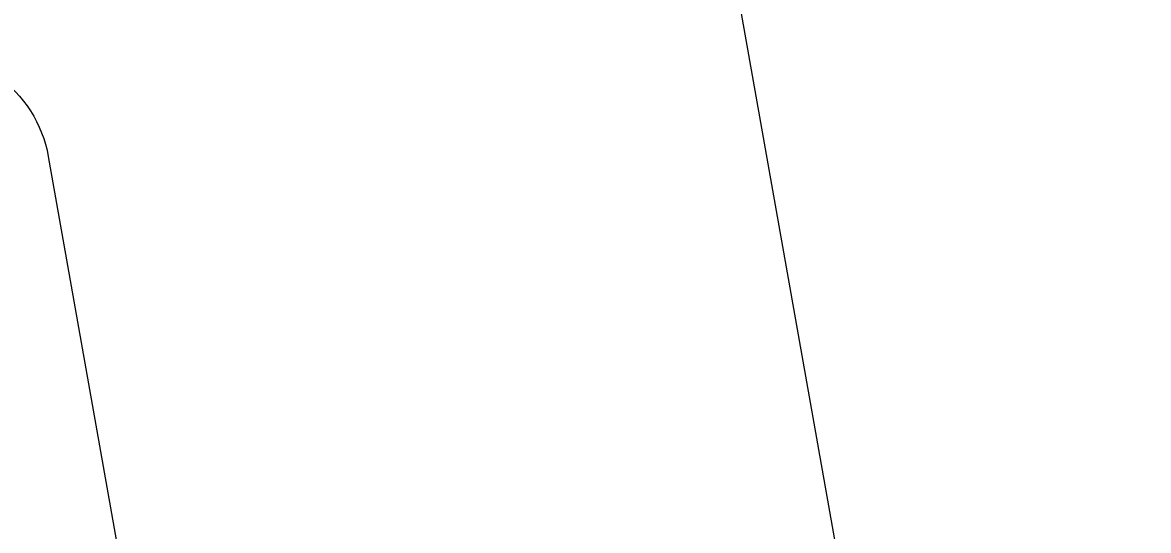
# Model space of a CAD drawing. Header units: millimetres. Extents: x -434100 to 9270898, y 0 to 249028.
# Drawn here: x 73287.346 to 73292.227, y 105962.15 to 105964.353 of the extents above; entities that cross this region are included whole.
import ezdxf
from ezdxf import colors
from ezdxf.entities.mleader import LeaderData, LeaderLine
from ezdxf.math import Vec2, Vec3

# ---------------------------------------------------------------- set-up
doc = ezdxf.new("R2010")
doc.units = ezdxf.units.MM
doc.header["$MEASUREMENT"] = 0
doc.layers.get('0').update_dxf_attribs({"color": 250, "lineweight": 9})
for name, color, linetype, lineweight in [('АР_Отметки', 250, 'Continuous', 15), ('АР_Размеры', 175, 'Continuous', 9), ('АР_Сущ Несущая стена', 216, 'Continuous', 30)]:
    doc.layers.add(name, color=color, linetype=linetype, lineweight=lineweight)
doc.styles.add('ISOCPEUR', font='isocpeur.TTF', dxfattribs={"width": 0.7})

# ---------------------------------------------------------------- blocks, each defined once
blk = doc.blocks.new('_DotSmall')
at = {"color": 0, "linetype": 'ByBlock', "const_width": 0.5}
blk.add_lwpolyline([(-0.0625, 0, 1), (0.0625, 0, 1)], format="xyb", close=True, dxfattribs=at)

msp = doc.modelspace()

# ---------------------------------------------------------------- linework, layer by layer
at = {"layer": 'АР_Размеры', "color": 5, "lineweight": 0, "ltscale": 100, "transparency": 33554687}
msp.add_lwpolyline([(73279.1785, 105964.411), (73280.4339, 105957.328, 0.430028), (73280.7903, 105957.0636), (73281.5105, 105957.1913, 0.109814), (73281.6324, 105957.2419), (73283.5243, 105958.444, -0.800036), (73283.9645, 105958.0441, -0.079083), (73281.9651, 105955.6375, 0.348803), (73281.7952, 105955.1694, 0.436125), (73282.6668, 105955.0283, 0.038423), (73283.8463, 105956.24, -0.086853), (73285.4561, 105957.5894, -0.346763), (73285.8303, 105957.541), (73286.4382, 105956.9058, 0.527877), (73286.9338, 105956.9936), (73287.2863, 105957.7991, -0.527877), (73287.7819, 105957.8869), (73288.3898, 105957.2517, 0.527877), (73288.8854, 105957.3395), (73289.2379, 105958.145, -0.469739), (73289.6903, 105958.2694), (73291.2112, 105957.1867, 0.667984), (73291.686, 105957.4896), (73290.1157, 105966.3494, 0.414214)], format="xyb", dxfattribs=at)
msp.add_lwpolyline([(73279.1785, 105964.411), (73280.4339, 105957.328, 0.430028), (73280.7903, 105957.0636), (73281.5105, 105957.1913, 0.109814), (73281.6324, 105957.2419), (73283.5243, 105958.444, -0.800036), (73283.9645, 105958.0441, -0.079083), (73281.9651, 105955.6375, 0.348803), (73281.7952, 105955.1694, 0.436125), (73282.6668, 105955.0283, 0.038423), (73283.8463, 105956.24, -0.086853), (73285.4561, 105957.5894, -0.346763), (73285.8303, 105957.541), (73286.4382, 105956.9058, 0.527877), (73286.9338, 105956.9936), (73287.2863, 105957.7991, -0.527877), (73287.7819, 105957.8869), (73288.3898, 105957.2517, 0.527877), (73288.8854, 105957.3395), (73289.2379, 105958.145, -0.469739), (73289.6903, 105958.2694), (73291.2112, 105957.1867, 0.667984), (73291.686, 105957.4896), (73290.1157, 105966.3494, 0.414214)], format="xyb", dxfattribs=at)
msp.add_lwpolyline([(73279.1785, 105964.411), (73280.4339, 105957.328, 0.430028), (73280.7903, 105957.0636), (73281.5105, 105957.1913, 0.109814), (73281.6324, 105957.2419), (73283.5243, 105958.444, -0.800036), (73283.9645, 105958.0441, -0.079083), (73281.9651, 105955.6375, 0.348803), (73281.7952, 105955.1694, 0.436125), (73282.6668, 105955.0283, 0.038423), (73283.8463, 105956.24, -0.086853), (73285.4561, 105957.5894, -0.346763), (73285.8303, 105957.541), (73286.4382, 105956.9058, 0.527877), (73286.9338, 105956.9936), (73287.2863, 105957.7991, -0.527877), (73287.7819, 105957.8869), (73288.3898, 105957.2517, 0.527877), (73288.8854, 105957.3395), (73289.2379, 105958.145, -0.469739), (73289.6903, 105958.2694), (73291.2112, 105957.1867, 0.667984), (73291.686, 105957.4896), (73290.1157, 105966.3494, 0.414214)], format="xyb", dxfattribs=at)
msp.add_lwpolyline([(73279.1785, 105964.411), (73280.4339, 105957.328, 0.430028), (73280.7903, 105957.0636), (73281.5105, 105957.1913, 0.109814), (73281.6324, 105957.2419), (73283.5243, 105958.444, -0.800036), (73283.9645, 105958.0441, -0.079083), (73281.9651, 105955.6375, 0.348803), (73281.7952, 105955.1694, 0.436125), (73282.6668, 105955.0283, 0.038423), (73283.8463, 105956.24, -0.086853), (73285.4561, 105957.5894, -0.346763), (73285.8303, 105957.541), (73286.4382, 105956.9058, 0.527877), (73286.9338, 105956.9936), (73287.2863, 105957.7991, -0.527877), (73287.7819, 105957.8869), (73288.3898, 105957.2517, 0.527877), (73288.8854, 105957.3395), (73289.2379, 105958.145, -0.469739), (73289.6903, 105958.2694), (73291.2112, 105957.1867, 0.667984), (73291.686, 105957.4896), (73290.1157, 105966.3494, 0.414214)], format="xyb", dxfattribs=at)
msp.add_lwpolyline([(73279.1785, 105964.411), (73280.4339, 105957.328, 0.430028), (73280.7903, 105957.0636), (73281.5105, 105957.1913, 0.109814), (73281.6324, 105957.2419), (73283.5243, 105958.444, -0.800036), (73283.9645, 105958.0441, -0.079083), (73281.9651, 105955.6375, 0.348803), (73281.7952, 105955.1694, 0.436125), (73282.6668, 105955.0283, 0.038423), (73283.8463, 105956.24, -0.086853), (73285.4561, 105957.5894, -0.346763), (73285.8303, 105957.541), (73286.4382, 105956.9058, 0.527877), (73286.9338, 105956.9936), (73287.2863, 105957.7991, -0.527877), (73287.7819, 105957.8869), (73288.3898, 105957.2517, 0.527877), (73288.8854, 105957.3395), (73289.2379, 105958.145, -0.469739), (73289.6903, 105958.2694), (73291.2112, 105957.1867, 0.667984), (73291.686, 105957.4896), (73290.1157, 105966.3494, 0.414214)], format="xyb", dxfattribs=at)
msp.add_lwpolyline([(73279.1785, 105964.411), (73280.4339, 105957.328, 0.430028), (73280.7903, 105957.0636), (73281.5105, 105957.1913, 0.109814), (73281.6324, 105957.2419), (73283.5243, 105958.444, -0.800036), (73283.9645, 105958.0441, -0.079083), (73281.9651, 105955.6375, 0.348803), (73281.7952, 105955.1694, 0.436125), (73282.6668, 105955.0283, 0.038423), (73283.8463, 105956.24, -0.086853), (73285.4561, 105957.5894, -0.346763), (73285.8303, 105957.541), (73286.4382, 105956.9058, 0.527877), (73286.9338, 105956.9936), (73287.2863, 105957.7991, -0.527877), (73287.7819, 105957.8869), (73288.3898, 105957.2517, 0.527877), (73288.8854, 105957.3395), (73289.2379, 105958.145, -0.469739), (73289.6903, 105958.2694), (73291.2112, 105957.1867, 0.667984), (73291.686, 105957.4896), (73290.1157, 105966.3494, 0.414214)], format="xyb", dxfattribs=at)
msp.add_lwpolyline([(73279.1785, 105964.411), (73280.4339, 105957.328, 0.430028), (73280.7903, 105957.0636), (73281.5105, 105957.1913, 0.109814), (73281.6324, 105957.2419), (73283.5243, 105958.444, -0.800036), (73283.9645, 105958.0441, -0.079083), (73281.9651, 105955.6375, 0.348803), (73281.7952, 105955.1694, 0.436125), (73282.6668, 105955.0283, 0.038423), (73283.8463, 105956.24, -0.086853), (73285.4561, 105957.5894, -0.346763), (73285.8303, 105957.541), (73286.4382, 105956.9058, 0.527877), (73286.9338, 105956.9936), (73287.2863, 105957.7991, -0.527877), (73287.7819, 105957.8869), (73288.3898, 105957.2517, 0.527877), (73288.8854, 105957.3395), (73289.2379, 105958.145, -0.469739), (73289.6903, 105958.2694), (73291.2112, 105957.1867, 0.667984), (73291.686, 105957.4896), (73290.1157, 105966.3494, 0.414214)], format="xyb", dxfattribs=at)
msp.add_lwpolyline([(73279.1785, 105964.411), (73280.4339, 105957.328, 0.430028), (73280.7903, 105957.0636), (73281.5105, 105957.1913, 0.109814), (73281.6324, 105957.2419), (73283.5243, 105958.444, -0.800036), (73283.9645, 105958.0441, -0.079083), (73281.9651, 105955.6375, 0.348803), (73281.7952, 105955.1694, 0.436125), (73282.6668, 105955.0283, 0.038423), (73283.8463, 105956.24, -0.086853), (73285.4561, 105957.5894, -0.346763), (73285.8303, 105957.541), (73286.4382, 105956.9058, 0.527877), (73286.9338, 105956.9936), (73287.2863, 105957.7991, -0.527877), (73287.7819, 105957.8869), (73288.3898, 105957.2517, 0.527877), (73288.8854, 105957.3395), (73289.2379, 105958.145, -0.469739), (73289.6903, 105958.2694), (73291.2112, 105957.1867, 0.667984), (73291.686, 105957.4896), (73290.1157, 105966.3494, 0.414214)], format="xyb", dxfattribs=at)
msp.add_lwpolyline([(73279.1785, 105964.411), (73280.4339, 105957.328, 0.430028), (73280.7903, 105957.0636), (73281.5105, 105957.1913, 0.109814), (73281.6324, 105957.2419), (73283.5243, 105958.444, -0.800036), (73283.9645, 105958.0441, -0.079083), (73281.9651, 105955.6375, 0.348803), (73281.7952, 105955.1694, 0.436125), (73282.6668, 105955.0283, 0.038423), (73283.8463, 105956.24, -0.086853), (73285.4561, 105957.5894, -0.346763), (73285.8303, 105957.541), (73286.4382, 105956.9058, 0.527877), (73286.9338, 105956.9936), (73287.2863, 105957.7991, -0.527877), (73287.7819, 105957.8869), (73288.3898, 105957.2517, 0.527877), (73288.8854, 105957.3395), (73289.2379, 105958.145, -0.469739), (73289.6903, 105958.2694), (73291.2112, 105957.1867, 0.667984), (73291.686, 105957.4896), (73290.1157, 105966.3494, 0.414214)], format="xyb", dxfattribs=at)
msp.add_lwpolyline([(73279.1785, 105964.411), (73280.4339, 105957.328, 0.430028), (73280.7903, 105957.0636), (73281.5105, 105957.1913, 0.109814), (73281.6324, 105957.2419), (73283.5243, 105958.444, -0.800036), (73283.9645, 105958.0441, -0.079083), (73281.9651, 105955.6375, 0.348803), (73281.7952, 105955.1694, 0.436125), (73282.6668, 105955.0283, 0.038423), (73283.8463, 105956.24, -0.086853), (73285.4561, 105957.5894, -0.346763), (73285.8303, 105957.541), (73286.4382, 105956.9058, 0.527877), (73286.9338, 105956.9936), (73287.2863, 105957.7991, -0.527877), (73287.7819, 105957.8869), (73288.3898, 105957.2517, 0.527877), (73288.8854, 105957.3395), (73289.2379, 105958.145, -0.469739), (73289.6903, 105958.2694), (73291.2112, 105957.1867, 0.667984), (73291.686, 105957.4896), (73290.1157, 105966.3494, 0.414214)], format="xyb", dxfattribs=at)
msp.add_lwpolyline([(73279.1785, 105964.411), (73280.4339, 105957.328, 0.430028), (73280.7903, 105957.0636), (73281.5105, 105957.1913, 0.109814), (73281.6324, 105957.2419), (73283.5243, 105958.444, -0.800036), (73283.9645, 105958.0441, -0.079083), (73281.9651, 105955.6375, 0.348803), (73281.7952, 105955.1694, 0.436125), (73282.6668, 105955.0283, 0.038423), (73283.8463, 105956.24, -0.086853), (73285.4561, 105957.5894, -0.346763), (73285.8303, 105957.541), (73286.4382, 105956.9058, 0.527877), (73286.9338, 105956.9936), (73287.2863, 105957.7991, -0.527877), (73287.7819, 105957.8869), (73288.3898, 105957.2517, 0.527877), (73288.8854, 105957.3395), (73289.2379, 105958.145, -0.469739), (73289.6903, 105958.2694), (73291.2112, 105957.1867, 0.667984), (73291.686, 105957.4896), (73290.1157, 105966.3494, 0.414214)], format="xyb", dxfattribs=at)
msp.add_lwpolyline([(73279.1785, 105964.411), (73280.4339, 105957.328, 0.430028), (73280.7903, 105957.0636), (73281.5105, 105957.1913, 0.109814), (73281.6324, 105957.2419), (73283.5243, 105958.444, -0.800036), (73283.9645, 105958.0441, -0.079083), (73281.9651, 105955.6375, 0.348803), (73281.7952, 105955.1694, 0.436125), (73282.6668, 105955.0283, 0.038423), (73283.8463, 105956.24, -0.086853), (73285.4561, 105957.5894, -0.346763), (73285.8303, 105957.541), (73286.4382, 105956.9058, 0.527877), (73286.9338, 105956.9936), (73287.2863, 105957.7991, -0.527877), (73287.7819, 105957.8869), (73288.3898, 105957.2517, 0.527877), (73288.8854, 105957.3395), (73289.2379, 105958.145, -0.469739), (73289.6903, 105958.2694), (73291.2112, 105957.1867, 0.667984), (73291.686, 105957.4896), (73290.1157, 105966.3494, 0.414214)], format="xyb", dxfattribs=at)
msp.add_lwpolyline([(73279.1785, 105964.411), (73280.4339, 105957.328, 0.430028), (73280.7903, 105957.0636), (73281.5105, 105957.1913, 0.109814), (73281.6324, 105957.2419), (73283.5243, 105958.444, -0.800036), (73283.9645, 105958.0441, -0.079083), (73281.9651, 105955.6375, 0.348803), (73281.7952, 105955.1694, 0.436125), (73282.6668, 105955.0283, 0.038423), (73283.8463, 105956.24, -0.086853), (73285.4561, 105957.5894, -0.346763), (73285.8303, 105957.541), (73286.4382, 105956.9058, 0.527877), (73286.9338, 105956.9936), (73287.2863, 105957.7991, -0.527877), (73287.7819, 105957.8869), (73288.3898, 105957.2517, 0.527877), (73288.8854, 105957.3395), (73289.2379, 105958.145, -0.469739), (73289.6903, 105958.2694), (73291.2112, 105957.1867, 0.667984), (73291.686, 105957.4896), (73290.1157, 105966.3494, 0.414214)], format="xyb", dxfattribs=at)
msp.add_lwpolyline([(73279.1785, 105964.411), (73280.4339, 105957.328, 0.430028), (73280.7903, 105957.0636), (73281.5105, 105957.1913, 0.109814), (73281.6324, 105957.2419), (73283.5243, 105958.444, -0.800036), (73283.9645, 105958.0441, -0.079083), (73281.9651, 105955.6375, 0.348803), (73281.7952, 105955.1694, 0.436125), (73282.6668, 105955.0283, 0.038423), (73283.8463, 105956.24, -0.086853), (73285.4561, 105957.5894, -0.346763), (73285.8303, 105957.541), (73286.4382, 105956.9058, 0.527877), (73286.9338, 105956.9936), (73287.2863, 105957.7991, -0.527877), (73287.7819, 105957.8869), (73288.3898, 105957.2517, 0.527877), (73288.8854, 105957.3395), (73289.2379, 105958.145, -0.469739), (73289.6903, 105958.2694), (73291.2112, 105957.1867, 0.667984), (73291.686, 105957.4896), (73290.1157, 105966.3494, 0.414214)], format="xyb", dxfattribs=at)
msp.add_lwpolyline([(73279.1785, 105964.411), (73280.4339, 105957.328, 0.430028), (73280.7903, 105957.0636), (73281.5105, 105957.1913, 0.109814), (73281.6324, 105957.2419), (73283.5243, 105958.444, -0.800036), (73283.9645, 105958.0441, -0.079083), (73281.9651, 105955.6375, 0.348803), (73281.7952, 105955.1694, 0.436125), (73282.6668, 105955.0283, 0.038423), (73283.8463, 105956.24, -0.086853), (73285.4561, 105957.5894, -0.346763), (73285.8303, 105957.541), (73286.4382, 105956.9058, 0.527877), (73286.9338, 105956.9936), (73287.2863, 105957.7991, -0.527877), (73287.7819, 105957.8869), (73288.3898, 105957.2517, 0.527877), (73288.8854, 105957.3395), (73289.2379, 105958.145, -0.469739), (73289.6903, 105958.2694), (73291.2112, 105957.1867, 0.667984), (73291.686, 105957.4896), (73290.1157, 105966.3494, 0.414214)], format="xyb", dxfattribs=at)
msp.add_lwpolyline([(73279.1785, 105964.411), (73280.4339, 105957.328, 0.430028), (73280.7903, 105957.0636), (73281.5105, 105957.1913, 0.109814), (73281.6324, 105957.2419), (73283.5243, 105958.444, -0.800036), (73283.9645, 105958.0441, -0.079083), (73281.9651, 105955.6375, 0.348803), (73281.7952, 105955.1694, 0.436125), (73282.6668, 105955.0283, 0.038423), (73283.8463, 105956.24, -0.086853), (73285.4561, 105957.5894, -0.346763), (73285.8303, 105957.541), (73286.4382, 105956.9058, 0.527877), (73286.9338, 105956.9936), (73287.2863, 105957.7991, -0.527877), (73287.7819, 105957.8869), (73288.3898, 105957.2517, 0.527877), (73288.8854, 105957.3395), (73289.2379, 105958.145, -0.469739), (73289.6903, 105958.2694), (73291.2112, 105957.1867, 0.667984), (73291.686, 105957.4896), (73290.1157, 105966.3494, 0.414214)], format="xyb", dxfattribs=at)
msp.add_lwpolyline([(73279.1785, 105964.411), (73280.4339, 105957.328, 0.430028), (73280.7903, 105957.0636), (73281.5105, 105957.1913, 0.109814), (73281.6324, 105957.2419), (73283.5243, 105958.444, -0.800036), (73283.9645, 105958.0441, -0.079083), (73281.9651, 105955.6375, 0.348803), (73281.7952, 105955.1694, 0.436125), (73282.6668, 105955.0283, 0.038423), (73283.8463, 105956.24, -0.086853), (73285.4561, 105957.5894, -0.346763), (73285.8303, 105957.541), (73286.4382, 105956.9058, 0.527877), (73286.9338, 105956.9936), (73287.2863, 105957.7991, -0.527877), (73287.7819, 105957.8869), (73288.3898, 105957.2517, 0.527877), (73288.8854, 105957.3395), (73289.2379, 105958.145, -0.469739), (73289.6903, 105958.2694), (73291.2112, 105957.1867, 0.667984), (73291.686, 105957.4896), (73290.1157, 105966.3494, 0.414214)], format="xyb", dxfattribs=at)
msp.add_lwpolyline([(73279.1785, 105964.411), (73280.4339, 105957.328, 0.430028), (73280.7903, 105957.0636), (73281.5105, 105957.1913, 0.109814), (73281.6324, 105957.2419), (73283.5243, 105958.444, -0.800036), (73283.9645, 105958.0441, -0.079083), (73281.9651, 105955.6375, 0.348803), (73281.7952, 105955.1694, 0.436125), (73282.6668, 105955.0283, 0.038423), (73283.8463, 105956.24, -0.086853), (73285.4561, 105957.5894, -0.346763), (73285.8303, 105957.541), (73286.4382, 105956.9058, 0.527877), (73286.9338, 105956.9936), (73287.2863, 105957.7991, -0.527877), (73287.7819, 105957.8869), (73288.3898, 105957.2517, 0.527877), (73288.8854, 105957.3395), (73289.2379, 105958.145, -0.469739), (73289.6903, 105958.2694), (73291.2112, 105957.1867, 0.667984), (73291.686, 105957.4896), (73290.1157, 105966.3494, 0.414214)], format="xyb", dxfattribs=at)
msp.add_lwpolyline([(73279.1785, 105964.411), (73280.4339, 105957.328, 0.430028), (73280.7903, 105957.0636), (73281.5105, 105957.1913, 0.109814), (73281.6324, 105957.2419), (73283.5243, 105958.444, -0.800036), (73283.9645, 105958.0441, -0.079083), (73281.9651, 105955.6375, 0.348803), (73281.7952, 105955.1694, 0.436125), (73282.6668, 105955.0283, 0.038423), (73283.8463, 105956.24, -0.086853), (73285.4561, 105957.5894, -0.346763), (73285.8303, 105957.541), (73286.4382, 105956.9058, 0.527877), (73286.9338, 105956.9936), (73287.2863, 105957.7991, -0.527877), (73287.7819, 105957.8869), (73288.3898, 105957.2517, 0.527877), (73288.8854, 105957.3395), (73289.2379, 105958.145, -0.469739), (73289.6903, 105958.2694), (73291.2112, 105957.1867, 0.667984), (73291.686, 105957.4896), (73290.1157, 105966.3494, 0.414214)], format="xyb", dxfattribs=at)
msp.add_lwpolyline([(73279.1785, 105964.411), (73280.4339, 105957.328, 0.430028), (73280.7903, 105957.0636), (73281.5105, 105957.1913, 0.109814), (73281.6324, 105957.2419), (73283.5243, 105958.444, -0.800036), (73283.9645, 105958.0441, -0.079083), (73281.9651, 105955.6375, 0.348803), (73281.7952, 105955.1694, 0.436125), (73282.6668, 105955.0283, 0.038423), (73283.8463, 105956.24, -0.086853), (73285.4561, 105957.5894, -0.346763), (73285.8303, 105957.541), (73286.4382, 105956.9058, 0.527877), (73286.9338, 105956.9936), (73287.2863, 105957.7991, -0.527877), (73287.7819, 105957.8869), (73288.3898, 105957.2517, 0.527877), (73288.8854, 105957.3395), (73289.2379, 105958.145, -0.469739), (73289.6903, 105958.2694), (73291.2112, 105957.1867, 0.667984), (73291.686, 105957.4896), (73290.1157, 105966.3494, 0.414214)], format="xyb", dxfattribs=at)
msp.add_lwpolyline([(73279.1785, 105964.411), (73280.4339, 105957.328, 0.430028), (73280.7903, 105957.0636), (73281.5105, 105957.1913, 0.109814), (73281.6324, 105957.2419), (73283.5243, 105958.444, -0.800036), (73283.9645, 105958.0441, -0.079083), (73281.9651, 105955.6375, 0.348803), (73281.7952, 105955.1694, 0.436125), (73282.6668, 105955.0283, 0.038423), (73283.8463, 105956.24, -0.086853), (73285.4561, 105957.5894, -0.346763), (73285.8303, 105957.541), (73286.4382, 105956.9058, 0.527877), (73286.9338, 105956.9936), (73287.2863, 105957.7991, -0.527877), (73287.7819, 105957.8869), (73288.3898, 105957.2517, 0.527877), (73288.8854, 105957.3395), (73289.2379, 105958.145, -0.469739), (73289.6903, 105958.2694), (73291.2112, 105957.1867, 0.667984), (73291.686, 105957.4896), (73290.1157, 105966.3494, 0.414214)], format="xyb", dxfattribs=at)
msp.add_lwpolyline([(73279.1785, 105964.411), (73280.4339, 105957.328, 0.430028), (73280.7903, 105957.0636), (73281.5105, 105957.1913, 0.109814), (73281.6324, 105957.2419), (73283.5243, 105958.444, -0.800036), (73283.9645, 105958.0441, -0.079083), (73281.9651, 105955.6375, 0.348803), (73281.7952, 105955.1694, 0.436125), (73282.6668, 105955.0283, 0.038423), (73283.8463, 105956.24, -0.086853), (73285.4561, 105957.5894, -0.346763), (73285.8303, 105957.541), (73286.4382, 105956.9058, 0.527877), (73286.9338, 105956.9936), (73287.2863, 105957.7991, -0.527877), (73287.7819, 105957.8869), (73288.3898, 105957.2517, 0.527877), (73288.8854, 105957.3395), (73289.2379, 105958.145, -0.469739), (73289.6903, 105958.2694), (73291.2112, 105957.1867, 0.667984), (73291.686, 105957.4896), (73290.1157, 105966.3494, 0.414214)], format="xyb", dxfattribs=at)
msp.add_lwpolyline([(73279.1785, 105964.411), (73280.4339, 105957.328, 0.430028), (73280.7903, 105957.0636), (73281.5105, 105957.1913, 0.109814), (73281.6324, 105957.2419), (73283.5243, 105958.444, -0.800036), (73283.9645, 105958.0441, -0.079083), (73281.9651, 105955.6375, 0.348803), (73281.7952, 105955.1694, 0.436125), (73282.6668, 105955.0283, 0.038423), (73283.8463, 105956.24, -0.086853), (73285.4561, 105957.5894, -0.346763), (73285.8303, 105957.541), (73286.4382, 105956.9058, 0.527877), (73286.9338, 105956.9936), (73287.2863, 105957.7991, -0.527877), (73287.7819, 105957.8869), (73288.3898, 105957.2517, 0.527877), (73288.8854, 105957.3395), (73289.2379, 105958.145, -0.469739), (73289.6903, 105958.2694), (73291.2112, 105957.1867, 0.667984), (73291.686, 105957.4896), (73290.1157, 105966.3494, 0.414214)], format="xyb", dxfattribs=at)
msp.add_lwpolyline([(73279.1785, 105964.411), (73280.4339, 105957.328, 0.430028), (73280.7903, 105957.0636), (73281.5105, 105957.1913, 0.109814), (73281.6324, 105957.2419), (73283.5243, 105958.444, -0.800036), (73283.9645, 105958.0441, -0.079083), (73281.9651, 105955.6375, 0.348803), (73281.7952, 105955.1694, 0.436125), (73282.6668, 105955.0283, 0.038423), (73283.8463, 105956.24, -0.086853), (73285.4561, 105957.5894, -0.346763), (73285.8303, 105957.541), (73286.4382, 105956.9058, 0.527877), (73286.9338, 105956.9936), (73287.2863, 105957.7991, -0.527877), (73287.7819, 105957.8869), (73288.3898, 105957.2517, 0.527877), (73288.8854, 105957.3395), (73289.2379, 105958.145, -0.469739), (73289.6903, 105958.2694), (73291.2112, 105957.1867, 0.667984), (73291.686, 105957.4896), (73290.1157, 105966.3494, 0.414214)], format="xyb", dxfattribs=at)
msp.add_lwpolyline([(73279.1785, 105964.411), (73280.4339, 105957.328, 0.430028), (73280.7903, 105957.0636), (73281.5105, 105957.1913, 0.109814), (73281.6324, 105957.2419), (73283.5243, 105958.444, -0.800036), (73283.9645, 105958.0441, -0.079083), (73281.9651, 105955.6375, 0.348803), (73281.7952, 105955.1694, 0.436125), (73282.6668, 105955.0283, 0.038423), (73283.8463, 105956.24, -0.086853), (73285.4561, 105957.5894, -0.346763), (73285.8303, 105957.541), (73286.4382, 105956.9058, 0.527877), (73286.9338, 105956.9936), (73287.2863, 105957.7991, -0.527877), (73287.7819, 105957.8869), (73288.3898, 105957.2517, 0.527877), (73288.8854, 105957.3395), (73289.2379, 105958.145, -0.469739), (73289.6903, 105958.2694), (73291.2112, 105957.1867, 0.667984), (73291.686, 105957.4896), (73290.1157, 105966.3494, 0.414214)], format="xyb", dxfattribs=at)
msp.add_lwpolyline([(73279.1785, 105964.411), (73280.4339, 105957.328, 0.430028), (73280.7903, 105957.0636), (73281.5105, 105957.1913, 0.109814), (73281.6324, 105957.2419), (73283.5243, 105958.444, -0.800036), (73283.9645, 105958.0441, -0.079083), (73281.9651, 105955.6375, 0.348803), (73281.7952, 105955.1694, 0.436125), (73282.6668, 105955.0283, 0.038423), (73283.8463, 105956.24, -0.086853), (73285.4561, 105957.5894, -0.346763), (73285.8303, 105957.541), (73286.4382, 105956.9058, 0.527877), (73286.9338, 105956.9936), (73287.2863, 105957.7991, -0.527877), (73287.7819, 105957.8869), (73288.3898, 105957.2517, 0.527877), (73288.8854, 105957.3395), (73289.2379, 105958.145, -0.469739), (73289.6903, 105958.2694), (73291.2112, 105957.1867, 0.667984), (73291.686, 105957.4896), (73290.1157, 105966.3494, 0.414214)], format="xyb", dxfattribs=at)
msp.add_lwpolyline([(73279.1785, 105964.411), (73280.4339, 105957.328, 0.430028), (73280.7903, 105957.0636), (73281.5105, 105957.1913, 0.109814), (73281.6324, 105957.2419), (73283.5243, 105958.444, -0.800036), (73283.9645, 105958.0441, -0.079083), (73281.9651, 105955.6375, 0.348803), (73281.7952, 105955.1694, 0.436125), (73282.6668, 105955.0283, 0.038423), (73283.8463, 105956.24, -0.086853), (73285.4561, 105957.5894, -0.346763), (73285.8303, 105957.541), (73286.4382, 105956.9058, 0.527877), (73286.9338, 105956.9936), (73287.2863, 105957.7991, -0.527877), (73287.7819, 105957.8869), (73288.3898, 105957.2517, 0.527877), (73288.8854, 105957.3395), (73289.2379, 105958.145, -0.469739), (73289.6903, 105958.2694), (73291.2112, 105957.1867, 0.667984), (73291.686, 105957.4896), (73290.1157, 105966.3494, 0.414214)], format="xyb", dxfattribs=at)
msp.add_lwpolyline([(73279.1785, 105964.411), (73280.4339, 105957.328, 0.430028), (73280.7903, 105957.0636), (73281.5105, 105957.1913, 0.109814), (73281.6324, 105957.2419), (73283.5243, 105958.444, -0.800036), (73283.9645, 105958.0441, -0.079083), (73281.9651, 105955.6375, 0.348803), (73281.7952, 105955.1694, 0.436125), (73282.6668, 105955.0283, 0.038423), (73283.8463, 105956.24, -0.086853), (73285.4561, 105957.5894, -0.346763), (73285.8303, 105957.541), (73286.4382, 105956.9058, 0.527877), (73286.9338, 105956.9936), (73287.2863, 105957.7991, -0.527877), (73287.7819, 105957.8869), (73288.3898, 105957.2517, 0.527877), (73288.8854, 105957.3395), (73289.2379, 105958.145, -0.469739), (73289.6903, 105958.2694), (73291.2112, 105957.1867, 0.667984), (73291.686, 105957.4896), (73290.1157, 105966.3494, 0.414214)], format="xyb", dxfattribs=at)
msp.add_lwpolyline([(73279.1785, 105964.411), (73280.4339, 105957.328, 0.430028), (73280.7903, 105957.0636), (73281.5105, 105957.1913, 0.109814), (73281.6324, 105957.2419), (73283.5243, 105958.444, -0.800036), (73283.9645, 105958.0441, -0.079083), (73281.9651, 105955.6375, 0.348803), (73281.7952, 105955.1694, 0.436125), (73282.6668, 105955.0283, 0.038423), (73283.8463, 105956.24, -0.086853), (73285.4561, 105957.5894, -0.346763), (73285.8303, 105957.541), (73286.4382, 105956.9058, 0.527877), (73286.9338, 105956.9936), (73287.2863, 105957.7991, -0.527877), (73287.7819, 105957.8869), (73288.3898, 105957.2517, 0.527877), (73288.8854, 105957.3395), (73289.2379, 105958.145, -0.469739), (73289.6903, 105958.2694), (73291.2112, 105957.1867, 0.667984), (73291.686, 105957.4896), (73290.1157, 105966.3494, 0.414214)], format="xyb", dxfattribs=at)
msp.add_lwpolyline([(73279.1785, 105964.411), (73280.4339, 105957.328, 0.430028), (73280.7903, 105957.0636), (73281.5105, 105957.1913, 0.109814), (73281.6324, 105957.2419), (73283.5243, 105958.444, -0.800036), (73283.9645, 105958.0441, -0.079083), (73281.9651, 105955.6375, 0.348803), (73281.7952, 105955.1694, 0.436125), (73282.6668, 105955.0283, 0.038423), (73283.8463, 105956.24, -0.086853), (73285.4561, 105957.5894, -0.346763), (73285.8303, 105957.541), (73286.4382, 105956.9058, 0.527877), (73286.9338, 105956.9936), (73287.2863, 105957.7991, -0.527877), (73287.7819, 105957.8869), (73288.3898, 105957.2517, 0.527877), (73288.8854, 105957.3395), (73289.2379, 105958.145, -0.469739), (73289.6903, 105958.2694), (73291.2112, 105957.1867, 0.667984), (73291.686, 105957.4896), (73290.1157, 105966.3494, 0.414214)], format="xyb", dxfattribs=at)
msp.add_lwpolyline([(73279.1785, 105964.411), (73280.4339, 105957.328, 0.430028), (73280.7903, 105957.0636), (73281.5105, 105957.1913, 0.109814), (73281.6324, 105957.2419), (73283.5243, 105958.444, -0.800036), (73283.9645, 105958.0441, -0.079083), (73281.9651, 105955.6375, 0.348803), (73281.7952, 105955.1694, 0.436125), (73282.6668, 105955.0283, 0.038423), (73283.8463, 105956.24, -0.086853), (73285.4561, 105957.5894, -0.346763), (73285.8303, 105957.541), (73286.4382, 105956.9058, 0.527877), (73286.9338, 105956.9936), (73287.2863, 105957.7991, -0.527877), (73287.7819, 105957.8869), (73288.3898, 105957.2517, 0.527877), (73288.8854, 105957.3395), (73289.2379, 105958.145, -0.469739), (73289.6903, 105958.2694), (73291.2112, 105957.1867, 0.667984), (73291.686, 105957.4896), (73290.1157, 105966.3494, 0.414214)], format="xyb", dxfattribs=at)
msp.add_lwpolyline([(73279.1785, 105964.411), (73280.4339, 105957.328, 0.430028), (73280.7903, 105957.0636), (73281.5105, 105957.1913, 0.109814), (73281.6324, 105957.2419), (73283.5243, 105958.444, -0.800036), (73283.9645, 105958.0441, -0.079083), (73281.9651, 105955.6375, 0.348803), (73281.7952, 105955.1694, 0.436125), (73282.6668, 105955.0283, 0.038423), (73283.8463, 105956.24, -0.086853), (73285.4561, 105957.5894, -0.346763), (73285.8303, 105957.541), (73286.4382, 105956.9058, 0.527877), (73286.9338, 105956.9936), (73287.2863, 105957.7991, -0.527877), (73287.7819, 105957.8869), (73288.3898, 105957.2517, 0.527877), (73288.8854, 105957.3395), (73289.2379, 105958.145, -0.469739), (73289.6903, 105958.2694), (73291.2112, 105957.1867, 0.667984), (73291.686, 105957.4896), (73290.1157, 105966.3494, 0.414214)], format="xyb", dxfattribs=at)
msp.add_lwpolyline([(73279.1785, 105964.411), (73280.4339, 105957.328, 0.430028), (73280.7903, 105957.0636), (73281.5105, 105957.1913, 0.109814), (73281.6324, 105957.2419), (73283.5243, 105958.444, -0.800036), (73283.9645, 105958.0441, -0.079083), (73281.9651, 105955.6375, 0.348803), (73281.7952, 105955.1694, 0.436125), (73282.6668, 105955.0283, 0.038423), (73283.8463, 105956.24, -0.086853), (73285.4561, 105957.5894, -0.346763), (73285.8303, 105957.541), (73286.4382, 105956.9058, 0.527877), (73286.9338, 105956.9936), (73287.2863, 105957.7991, -0.527877), (73287.7819, 105957.8869), (73288.3898, 105957.2517, 0.527877), (73288.8854, 105957.3395), (73289.2379, 105958.145, -0.469739), (73289.6903, 105958.2694), (73291.2112, 105957.1867, 0.667984), (73291.686, 105957.4896), (73290.1157, 105966.3494, 0.414214)], format="xyb", dxfattribs=at)
msp.add_lwpolyline([(73279.1785, 105964.411), (73280.4339, 105957.328, 0.430028), (73280.7903, 105957.0636), (73281.5105, 105957.1913, 0.109814), (73281.6324, 105957.2419), (73283.5243, 105958.444, -0.800036), (73283.9645, 105958.0441, -0.079083), (73281.9651, 105955.6375, 0.348803), (73281.7952, 105955.1694, 0.436125), (73282.6668, 105955.0283, 0.038423), (73283.8463, 105956.24, -0.086853), (73285.4561, 105957.5894, -0.346763), (73285.8303, 105957.541), (73286.4382, 105956.9058, 0.527877), (73286.9338, 105956.9936), (73287.2863, 105957.7991, -0.527877), (73287.7819, 105957.8869), (73288.3898, 105957.2517, 0.527877), (73288.8854, 105957.3395), (73289.2379, 105958.145, -0.469739), (73289.6903, 105958.2694), (73291.2112, 105957.1867, 0.667984), (73291.686, 105957.4896), (73290.1157, 105966.3494, 0.414214)], format="xyb", dxfattribs=at)
msp.add_lwpolyline([(73279.1785, 105964.411), (73280.4339, 105957.328, 0.430028), (73280.7903, 105957.0636), (73281.5105, 105957.1913, 0.109814), (73281.6324, 105957.2419), (73283.5243, 105958.444, -0.800036), (73283.9645, 105958.0441, -0.079083), (73281.9651, 105955.6375, 0.348803), (73281.7952, 105955.1694, 0.436125), (73282.6668, 105955.0283, 0.038423), (73283.8463, 105956.24, -0.086853), (73285.4561, 105957.5894, -0.346763), (73285.8303, 105957.541), (73286.4382, 105956.9058, 0.527877), (73286.9338, 105956.9936), (73287.2863, 105957.7991, -0.527877), (73287.7819, 105957.8869), (73288.3898, 105957.2517, 0.527877), (73288.8854, 105957.3395), (73289.2379, 105958.145, -0.469739), (73289.6903, 105958.2694), (73291.2112, 105957.1867, 0.667984), (73291.686, 105957.4896), (73290.1157, 105966.3494, 0.414214)], format="xyb", dxfattribs=at)
msp.add_lwpolyline([(73279.1785, 105964.411), (73280.4339, 105957.328, 0.430028), (73280.7903, 105957.0636), (73281.5105, 105957.1913, 0.109814), (73281.6324, 105957.2419), (73283.5243, 105958.444, -0.800036), (73283.9645, 105958.0441, -0.079083), (73281.9651, 105955.6375, 0.348803), (73281.7952, 105955.1694, 0.436125), (73282.6668, 105955.0283, 0.038423), (73283.8463, 105956.24, -0.086853), (73285.4561, 105957.5894, -0.346763), (73285.8303, 105957.541), (73286.4382, 105956.9058, 0.527877), (73286.9338, 105956.9936), (73287.2863, 105957.7991, -0.527877), (73287.7819, 105957.8869), (73288.3898, 105957.2517, 0.527877), (73288.8854, 105957.3395), (73289.2379, 105958.145, -0.469739), (73289.6903, 105958.2694), (73291.2112, 105957.1867, 0.667984), (73291.686, 105957.4896), (73290.1157, 105966.3494, 0.414214)], format="xyb", dxfattribs=at)
msp.add_lwpolyline([(73279.1785, 105964.411), (73280.4339, 105957.328, 0.430028), (73280.7903, 105957.0636), (73281.5105, 105957.1913, 0.109814), (73281.6324, 105957.2419), (73283.5243, 105958.444, -0.800036), (73283.9645, 105958.0441, -0.079083), (73281.9651, 105955.6375, 0.348803), (73281.7952, 105955.1694, 0.436125), (73282.6668, 105955.0283, 0.038423), (73283.8463, 105956.24, -0.086853), (73285.4561, 105957.5894, -0.346763), (73285.8303, 105957.541), (73286.4382, 105956.9058, 0.527877), (73286.9338, 105956.9936), (73287.2863, 105957.7991, -0.527877), (73287.7819, 105957.8869), (73288.3898, 105957.2517, 0.527877), (73288.8854, 105957.3395), (73289.2379, 105958.145, -0.469739), (73289.6903, 105958.2694), (73291.2112, 105957.1867, 0.667984), (73291.686, 105957.4896), (73290.1157, 105966.3494, 0.414214)], format="xyb", dxfattribs=at)
msp.add_lwpolyline([(73279.1785, 105964.411), (73280.4339, 105957.328, 0.430028), (73280.7903, 105957.0636), (73281.5105, 105957.1913, 0.109814), (73281.6324, 105957.2419), (73283.5243, 105958.444, -0.800036), (73283.9645, 105958.0441, -0.079083), (73281.9651, 105955.6375, 0.348803), (73281.7952, 105955.1694, 0.436125), (73282.6668, 105955.0283, 0.038423), (73283.8463, 105956.24, -0.086853), (73285.4561, 105957.5894, -0.346763), (73285.8303, 105957.541), (73286.4382, 105956.9058, 0.527877), (73286.9338, 105956.9936), (73287.2863, 105957.7991, -0.527877), (73287.7819, 105957.8869), (73288.3898, 105957.2517, 0.527877), (73288.8854, 105957.3395), (73289.2379, 105958.145, -0.469739), (73289.6903, 105958.2694), (73291.2112, 105957.1867, 0.667984), (73291.686, 105957.4896), (73290.1157, 105966.3494, 0.414214)], format="xyb", dxfattribs=at)
msp.add_lwpolyline([(73279.1785, 105964.411), (73280.4339, 105957.328, 0.430028), (73280.7903, 105957.0636), (73281.5105, 105957.1913, 0.109814), (73281.6324, 105957.2419), (73283.5243, 105958.444, -0.800036), (73283.9645, 105958.0441, -0.079083), (73281.9651, 105955.6375, 0.348803), (73281.7952, 105955.1694, 0.436125), (73282.6668, 105955.0283, 0.038423), (73283.8463, 105956.24, -0.086853), (73285.4561, 105957.5894, -0.346763), (73285.8303, 105957.541), (73286.4382, 105956.9058, 0.527877), (73286.9338, 105956.9936), (73287.2863, 105957.7991, -0.527877), (73287.7819, 105957.8869), (73288.3898, 105957.2517, 0.527877), (73288.8854, 105957.3395), (73289.2379, 105958.145, -0.469739), (73289.6903, 105958.2694), (73291.2112, 105957.1867, 0.667984), (73291.686, 105957.4896), (73290.1157, 105966.3494, 0.414214)], format="xyb", dxfattribs=at)
msp.add_lwpolyline([(73279.1785, 105964.411), (73280.4339, 105957.328, 0.430028), (73280.7903, 105957.0636), (73281.5105, 105957.1913, 0.109814), (73281.6324, 105957.2419), (73283.5243, 105958.444, -0.800036), (73283.9645, 105958.0441, -0.079083), (73281.9651, 105955.6375, 0.348803), (73281.7952, 105955.1694, 0.436125), (73282.6668, 105955.0283, 0.038423), (73283.8463, 105956.24, -0.086853), (73285.4561, 105957.5894, -0.346763), (73285.8303, 105957.541), (73286.4382, 105956.9058, 0.527877), (73286.9338, 105956.9936), (73287.2863, 105957.7991, -0.527877), (73287.7819, 105957.8869), (73288.3898, 105957.2517, 0.527877), (73288.8854, 105957.3395), (73289.2379, 105958.145, -0.469739), (73289.6903, 105958.2694), (73291.2112, 105957.1867, 0.667984), (73291.686, 105957.4896), (73290.1157, 105966.3494, 0.414214)], format="xyb", dxfattribs=at)
msp.add_lwpolyline([(73279.1785, 105964.411), (73280.4339, 105957.328, 0.430028), (73280.7903, 105957.0636), (73281.5105, 105957.1913, 0.109814), (73281.6324, 105957.2419), (73283.5243, 105958.444, -0.800036), (73283.9645, 105958.0441, -0.079083), (73281.9651, 105955.6375, 0.348803), (73281.7952, 105955.1694, 0.436125), (73282.6668, 105955.0283, 0.038423), (73283.8463, 105956.24, -0.086853), (73285.4561, 105957.5894, -0.346763), (73285.8303, 105957.541), (73286.4382, 105956.9058, 0.527877), (73286.9338, 105956.9936), (73287.2863, 105957.7991, -0.527877), (73287.7819, 105957.8869), (73288.3898, 105957.2517, 0.527877), (73288.8854, 105957.3395), (73289.2379, 105958.145, -0.469739), (73289.6903, 105958.2694), (73291.2112, 105957.1867, 0.667984), (73291.686, 105957.4896), (73290.1157, 105966.3494, 0.414214)], format="xyb", dxfattribs=at)
msp.add_lwpolyline([(73279.1785, 105964.411), (73280.4339, 105957.328, 0.430028), (73280.7903, 105957.0636), (73281.5105, 105957.1913, 0.109814), (73281.6324, 105957.2419), (73283.5243, 105958.444, -0.800036), (73283.9645, 105958.0441, -0.079083), (73281.9651, 105955.6375, 0.348803), (73281.7952, 105955.1694, 0.436125), (73282.6668, 105955.0283, 0.038423), (73283.8463, 105956.24, -0.086853), (73285.4561, 105957.5894, -0.346763), (73285.8303, 105957.541), (73286.4382, 105956.9058, 0.527877), (73286.9338, 105956.9936), (73287.2863, 105957.7991, -0.527877), (73287.7819, 105957.8869), (73288.3898, 105957.2517, 0.527877), (73288.8854, 105957.3395), (73289.2379, 105958.145, -0.469739), (73289.6903, 105958.2694), (73291.2112, 105957.1867, 0.667984), (73291.686, 105957.4896), (73290.1157, 105966.3494, 0.414214)], format="xyb", dxfattribs=at)
msp.add_lwpolyline([(73279.1785, 105964.411), (73280.4339, 105957.328, 0.430028), (73280.7903, 105957.0636), (73281.5105, 105957.1913, 0.109814), (73281.6324, 105957.2419), (73283.5243, 105958.444, -0.800036), (73283.9645, 105958.0441, -0.079083), (73281.9651, 105955.6375, 0.348803), (73281.7952, 105955.1694, 0.436125), (73282.6668, 105955.0283, 0.038423), (73283.8463, 105956.24, -0.086853), (73285.4561, 105957.5894, -0.346763), (73285.8303, 105957.541), (73286.4382, 105956.9058, 0.527877), (73286.9338, 105956.9936), (73287.2863, 105957.7991, -0.527877), (73287.7819, 105957.8869), (73288.3898, 105957.2517, 0.527877), (73288.8854, 105957.3395), (73289.2379, 105958.145, -0.469739), (73289.6903, 105958.2694), (73291.2112, 105957.1867, 0.667984), (73291.686, 105957.4896), (73290.1157, 105966.3494, 0.414214)], format="xyb", dxfattribs=at)
msp.add_lwpolyline([(73279.1785, 105964.411), (73280.4339, 105957.328, 0.430028), (73280.7903, 105957.0636), (73281.5105, 105957.1913, 0.109814), (73281.6324, 105957.2419), (73283.5243, 105958.444, -0.800036), (73283.9645, 105958.0441, -0.079083), (73281.9651, 105955.6375, 0.348803), (73281.7952, 105955.1694, 0.436125), (73282.6668, 105955.0283, 0.038423), (73283.8463, 105956.24, -0.086853), (73285.4561, 105957.5894, -0.346763), (73285.8303, 105957.541), (73286.4382, 105956.9058, 0.527877), (73286.9338, 105956.9936), (73287.2863, 105957.7991, -0.527877), (73287.7819, 105957.8869), (73288.3898, 105957.2517, 0.527877), (73288.8854, 105957.3395), (73289.2379, 105958.145, -0.469739), (73289.6903, 105958.2694), (73291.2112, 105957.1867, 0.667984), (73291.686, 105957.4896), (73290.1157, 105966.3494, 0.414214)], format="xyb", dxfattribs=at)
msp.add_lwpolyline([(73279.1785, 105964.411), (73280.4339, 105957.328, 0.430028), (73280.7903, 105957.0636), (73281.5105, 105957.1913, 0.109814), (73281.6324, 105957.2419), (73283.5243, 105958.444, -0.800036), (73283.9645, 105958.0441, -0.079083), (73281.9651, 105955.6375, 0.348803), (73281.7952, 105955.1694, 0.436125), (73282.6668, 105955.0283, 0.038423), (73283.8463, 105956.24, -0.086853), (73285.4561, 105957.5894, -0.346763), (73285.8303, 105957.541), (73286.4382, 105956.9058, 0.527877), (73286.9338, 105956.9936), (73287.2863, 105957.7991, -0.527877), (73287.7819, 105957.8869), (73288.3898, 105957.2517, 0.527877), (73288.8854, 105957.3395), (73289.2379, 105958.145, -0.469739), (73289.6903, 105958.2694), (73291.2112, 105957.1867, 0.667984), (73291.686, 105957.4896), (73290.1157, 105966.3494, 0.414214)], format="xyb", dxfattribs=at)
at = {"layer": 'АР_Размеры', "color": 5}
msp.add_lwpolyline([(73283.1129, 105963.5523), (73286.83, 105964.2111, -0.414214), (73287.4577, 105963.7724), (73287.907, 105961.2372, -0.414214), (73287.4683, 105960.6095), (73283.7513, 105959.9507, -0.414214), (73283.1236, 105960.3894), (73282.6742, 105962.9246, -0.414214)], format="xyb", close=True, dxfattribs=at)
msp.add_lwpolyline([(73283.1129, 105963.5523), (73286.83, 105964.2111, -0.414214), (73287.4577, 105963.7724), (73287.907, 105961.2372, -0.414214), (73287.4683, 105960.6095), (73283.7513, 105959.9507, -0.414214), (73283.1236, 105960.3894), (73282.6742, 105962.9246, -0.414214)], format="xyb", close=True, dxfattribs=at)
msp.add_lwpolyline([(73283.1129, 105963.5523), (73286.83, 105964.2111, -0.414214), (73287.4577, 105963.7724), (73287.907, 105961.2372, -0.414214), (73287.4683, 105960.6095), (73283.7513, 105959.9507, -0.414214), (73283.1236, 105960.3894), (73282.6742, 105962.9246, -0.414214)], format="xyb", close=True, dxfattribs=at)
msp.add_lwpolyline([(73283.1129, 105963.5523), (73286.83, 105964.2111, -0.414214), (73287.4577, 105963.7724), (73287.907, 105961.2372, -0.414214), (73287.4683, 105960.6095), (73283.7513, 105959.9507, -0.414214), (73283.1236, 105960.3894), (73282.6742, 105962.9246, -0.414214)], format="xyb", close=True, dxfattribs=at)
msp.add_lwpolyline([(73283.1129, 105963.5523), (73286.83, 105964.2111, -0.414214), (73287.4577, 105963.7724), (73287.907, 105961.2372, -0.414214), (73287.4683, 105960.6095), (73283.7513, 105959.9507, -0.414214), (73283.1236, 105960.3894), (73282.6742, 105962.9246, -0.414214)], format="xyb", close=True, dxfattribs=at)
msp.add_lwpolyline([(73283.1129, 105963.5523), (73286.83, 105964.2111, -0.414214), (73287.4577, 105963.7724), (73287.907, 105961.2372, -0.414214), (73287.4683, 105960.6095), (73283.7513, 105959.9507, -0.414214), (73283.1236, 105960.3894), (73282.6742, 105962.9246, -0.414214)], format="xyb", close=True, dxfattribs=at)
msp.add_lwpolyline([(73283.1129, 105963.5523), (73286.83, 105964.2111, -0.414214), (73287.4577, 105963.7724), (73287.907, 105961.2372, -0.414214), (73287.4683, 105960.6095), (73283.7513, 105959.9507, -0.414214), (73283.1236, 105960.3894), (73282.6742, 105962.9246, -0.414214)], format="xyb", close=True, dxfattribs=at)
msp.add_lwpolyline([(73283.1129, 105963.5523), (73286.83, 105964.2111, -0.414214), (73287.4577, 105963.7724), (73287.907, 105961.2372, -0.414214), (73287.4683, 105960.6095), (73283.7513, 105959.9507, -0.414214), (73283.1236, 105960.3894), (73282.6742, 105962.9246, -0.414214)], format="xyb", close=True, dxfattribs=at)
msp.add_lwpolyline([(73283.1129, 105963.5523), (73286.83, 105964.2111, -0.414214), (73287.4577, 105963.7724), (73287.907, 105961.2372, -0.414214), (73287.4683, 105960.6095), (73283.7513, 105959.9507, -0.414214), (73283.1236, 105960.3894), (73282.6742, 105962.9246, -0.414214)], format="xyb", close=True, dxfattribs=at)
msp.add_lwpolyline([(73283.1129, 105963.5523), (73286.83, 105964.2111, -0.414214), (73287.4577, 105963.7724), (73287.907, 105961.2372, -0.414214), (73287.4683, 105960.6095), (73283.7513, 105959.9507, -0.414214), (73283.1236, 105960.3894), (73282.6742, 105962.9246, -0.414214)], format="xyb", close=True, dxfattribs=at)
msp.add_lwpolyline([(73283.1129, 105963.5523), (73286.83, 105964.2111, -0.414214), (73287.4577, 105963.7724), (73287.907, 105961.2372, -0.414214), (73287.4683, 105960.6095), (73283.7513, 105959.9507, -0.414214), (73283.1236, 105960.3894), (73282.6742, 105962.9246, -0.414214)], format="xyb", close=True, dxfattribs=at)
msp.add_lwpolyline([(73283.1129, 105963.5523), (73286.83, 105964.2111, -0.414214), (73287.4577, 105963.7724), (73287.907, 105961.2372, -0.414214), (73287.4683, 105960.6095), (73283.7513, 105959.9507, -0.414214), (73283.1236, 105960.3894), (73282.6742, 105962.9246, -0.414214)], format="xyb", close=True, dxfattribs=at)
msp.add_lwpolyline([(73283.1129, 105963.5523), (73286.83, 105964.2111, -0.414214), (73287.4577, 105963.7724), (73287.907, 105961.2372, -0.414214), (73287.4683, 105960.6095), (73283.7513, 105959.9507, -0.414214), (73283.1236, 105960.3894), (73282.6742, 105962.9246, -0.414214)], format="xyb", close=True, dxfattribs=at)
msp.add_lwpolyline([(73283.1129, 105963.5523), (73286.83, 105964.2111, -0.414214), (73287.4577, 105963.7724), (73287.907, 105961.2372, -0.414214), (73287.4683, 105960.6095), (73283.7513, 105959.9507, -0.414214), (73283.1236, 105960.3894), (73282.6742, 105962.9246, -0.414214)], format="xyb", close=True, dxfattribs=at)
msp.add_lwpolyline([(73283.1129, 105963.5523), (73286.83, 105964.2111, -0.414214), (73287.4577, 105963.7724), (73287.907, 105961.2372, -0.414214), (73287.4683, 105960.6095), (73283.7513, 105959.9507, -0.414214), (73283.1236, 105960.3894), (73282.6742, 105962.9246, -0.414214)], format="xyb", close=True, dxfattribs=at)
msp.add_lwpolyline([(73283.1129, 105963.5523), (73286.83, 105964.2111, -0.414214), (73287.4577, 105963.7724), (73287.907, 105961.2372, -0.414214), (73287.4683, 105960.6095), (73283.7513, 105959.9507, -0.414214), (73283.1236, 105960.3894), (73282.6742, 105962.9246, -0.414214)], format="xyb", close=True, dxfattribs=at)
msp.add_lwpolyline([(73283.1129, 105963.5523), (73286.83, 105964.2111, -0.414214), (73287.4577, 105963.7724), (73287.907, 105961.2372, -0.414214), (73287.4683, 105960.6095), (73283.7513, 105959.9507, -0.414214), (73283.1236, 105960.3894), (73282.6742, 105962.9246, -0.414214)], format="xyb", close=True, dxfattribs=at)
msp.add_lwpolyline([(73283.1129, 105963.5523), (73286.83, 105964.2111, -0.414214), (73287.4577, 105963.7724), (73287.907, 105961.2372, -0.414214), (73287.4683, 105960.6095), (73283.7513, 105959.9507, -0.414214), (73283.1236, 105960.3894), (73282.6742, 105962.9246, -0.414214)], format="xyb", close=True, dxfattribs=at)
msp.add_lwpolyline([(73283.1129, 105963.5523), (73286.83, 105964.2111, -0.414214), (73287.4577, 105963.7724), (73287.907, 105961.2372, -0.414214), (73287.4683, 105960.6095), (73283.7513, 105959.9507, -0.414214), (73283.1236, 105960.3894), (73282.6742, 105962.9246, -0.414214)], format="xyb", close=True, dxfattribs=at)
msp.add_lwpolyline([(73283.1129, 105963.5523), (73286.83, 105964.2111, -0.414214), (73287.4577, 105963.7724), (73287.907, 105961.2372, -0.414214), (73287.4683, 105960.6095), (73283.7513, 105959.9507, -0.414214), (73283.1236, 105960.3894), (73282.6742, 105962.9246, -0.414214)], format="xyb", close=True, dxfattribs=at)
msp.add_lwpolyline([(73283.1129, 105963.5523), (73286.83, 105964.2111, -0.414214), (73287.4577, 105963.7724), (73287.907, 105961.2372, -0.414214), (73287.4683, 105960.6095), (73283.7513, 105959.9507, -0.414214), (73283.1236, 105960.3894), (73282.6742, 105962.9246, -0.414214)], format="xyb", close=True, dxfattribs=at)
msp.add_lwpolyline([(73283.1129, 105963.5523), (73286.83, 105964.2111, -0.414214), (73287.4577, 105963.7724), (73287.907, 105961.2372, -0.414214), (73287.4683, 105960.6095), (73283.7513, 105959.9507, -0.414214), (73283.1236, 105960.3894), (73282.6742, 105962.9246, -0.414214)], format="xyb", close=True, dxfattribs=at)
msp.add_lwpolyline([(73283.1129, 105963.5523), (73286.83, 105964.2111, -0.414214), (73287.4577, 105963.7724), (73287.907, 105961.2372, -0.414214), (73287.4683, 105960.6095), (73283.7513, 105959.9507, -0.414214), (73283.1236, 105960.3894), (73282.6742, 105962.9246, -0.414214)], format="xyb", close=True, dxfattribs=at)
msp.add_lwpolyline([(73283.1129, 105963.5523), (73286.83, 105964.2111, -0.414214), (73287.4577, 105963.7724), (73287.907, 105961.2372, -0.414214), (73287.4683, 105960.6095), (73283.7513, 105959.9507, -0.414214), (73283.1236, 105960.3894), (73282.6742, 105962.9246, -0.414214)], format="xyb", close=True, dxfattribs=at)
msp.add_lwpolyline([(73283.1129, 105963.5523), (73286.83, 105964.2111, -0.414214), (73287.4577, 105963.7724), (73287.907, 105961.2372, -0.414214), (73287.4683, 105960.6095), (73283.7513, 105959.9507, -0.414214), (73283.1236, 105960.3894), (73282.6742, 105962.9246, -0.414214)], format="xyb", close=True, dxfattribs=at)
msp.add_lwpolyline([(73283.1129, 105963.5523), (73286.83, 105964.2111, -0.414214), (73287.4577, 105963.7724), (73287.907, 105961.2372, -0.414214), (73287.4683, 105960.6095), (73283.7513, 105959.9507, -0.414214), (73283.1236, 105960.3894), (73282.6742, 105962.9246, -0.414214)], format="xyb", close=True, dxfattribs=at)
msp.add_lwpolyline([(73283.1129, 105963.5523), (73286.83, 105964.2111, -0.414214), (73287.4577, 105963.7724), (73287.907, 105961.2372, -0.414214), (73287.4683, 105960.6095), (73283.7513, 105959.9507, -0.414214), (73283.1236, 105960.3894), (73282.6742, 105962.9246, -0.414214)], format="xyb", close=True, dxfattribs=at)
msp.add_lwpolyline([(73283.1129, 105963.5523), (73286.83, 105964.2111, -0.414214), (73287.4577, 105963.7724), (73287.907, 105961.2372, -0.414214), (73287.4683, 105960.6095), (73283.7513, 105959.9507, -0.414214), (73283.1236, 105960.3894), (73282.6742, 105962.9246, -0.414214)], format="xyb", close=True, dxfattribs=at)
msp.add_lwpolyline([(73283.1129, 105963.5523), (73286.83, 105964.2111, -0.414214), (73287.4577, 105963.7724), (73287.907, 105961.2372, -0.414214), (73287.4683, 105960.6095), (73283.7513, 105959.9507, -0.414214), (73283.1236, 105960.3894), (73282.6742, 105962.9246, -0.414214)], format="xyb", close=True, dxfattribs=at)
msp.add_lwpolyline([(73283.1129, 105963.5523), (73286.83, 105964.2111, -0.414214), (73287.4577, 105963.7724), (73287.907, 105961.2372, -0.414214), (73287.4683, 105960.6095), (73283.7513, 105959.9507, -0.414214), (73283.1236, 105960.3894), (73282.6742, 105962.9246, -0.414214)], format="xyb", close=True, dxfattribs=at)
msp.add_lwpolyline([(73283.1129, 105963.5523), (73286.83, 105964.2111, -0.414214), (73287.4577, 105963.7724), (73287.907, 105961.2372, -0.414214), (73287.4683, 105960.6095), (73283.7513, 105959.9507, -0.414214), (73283.1236, 105960.3894), (73282.6742, 105962.9246, -0.414214)], format="xyb", close=True, dxfattribs=at)
msp.add_lwpolyline([(73283.1129, 105963.5523), (73286.83, 105964.2111, -0.414214), (73287.4577, 105963.7724), (73287.907, 105961.2372, -0.414214), (73287.4683, 105960.6095), (73283.7513, 105959.9507, -0.414214), (73283.1236, 105960.3894), (73282.6742, 105962.9246, -0.414214)], format="xyb", close=True, dxfattribs=at)
msp.add_lwpolyline([(73283.1129, 105963.5523), (73286.83, 105964.2111, -0.414214), (73287.4577, 105963.7724), (73287.907, 105961.2372, -0.414214), (73287.4683, 105960.6095), (73283.7513, 105959.9507, -0.414214), (73283.1236, 105960.3894), (73282.6742, 105962.9246, -0.414214)], format="xyb", close=True, dxfattribs=at)
msp.add_lwpolyline([(73283.1129, 105963.5523), (73286.83, 105964.2111, -0.414214), (73287.4577, 105963.7724), (73287.907, 105961.2372, -0.414214), (73287.4683, 105960.6095), (73283.7513, 105959.9507, -0.414214), (73283.1236, 105960.3894), (73282.6742, 105962.9246, -0.414214)], format="xyb", close=True, dxfattribs=at)
msp.add_lwpolyline([(73283.1129, 105963.5523), (73286.83, 105964.2111, -0.414214), (73287.4577, 105963.7724), (73287.907, 105961.2372, -0.414214), (73287.4683, 105960.6095), (73283.7513, 105959.9507, -0.414214), (73283.1236, 105960.3894), (73282.6742, 105962.9246, -0.414214)], format="xyb", close=True, dxfattribs=at)
msp.add_lwpolyline([(73283.1129, 105963.5523), (73286.83, 105964.2111, -0.414214), (73287.4577, 105963.7724), (73287.907, 105961.2372, -0.414214), (73287.4683, 105960.6095), (73283.7513, 105959.9507, -0.414214), (73283.1236, 105960.3894), (73282.6742, 105962.9246, -0.414214)], format="xyb", close=True, dxfattribs=at)
msp.add_lwpolyline([(73283.1129, 105963.5523), (73286.83, 105964.2111, -0.414214), (73287.4577, 105963.7724), (73287.907, 105961.2372, -0.414214), (73287.4683, 105960.6095), (73283.7513, 105959.9507, -0.414214), (73283.1236, 105960.3894), (73282.6742, 105962.9246, -0.414214)], format="xyb", close=True, dxfattribs=at)
msp.add_lwpolyline([(73283.1129, 105963.5523), (73286.83, 105964.2111, -0.414214), (73287.4577, 105963.7724), (73287.907, 105961.2372, -0.414214), (73287.4683, 105960.6095), (73283.7513, 105959.9507, -0.414214), (73283.1236, 105960.3894), (73282.6742, 105962.9246, -0.414214)], format="xyb", close=True, dxfattribs=at)
msp.add_lwpolyline([(73283.1129, 105963.5523), (73286.83, 105964.2111, -0.414214), (73287.4577, 105963.7724), (73287.907, 105961.2372, -0.414214), (73287.4683, 105960.6095), (73283.7513, 105959.9507, -0.414214), (73283.1236, 105960.3894), (73282.6742, 105962.9246, -0.414214)], format="xyb", close=True, dxfattribs=at)
msp.add_lwpolyline([(73283.1129, 105963.5523), (73286.83, 105964.2111, -0.414214), (73287.4577, 105963.7724), (73287.907, 105961.2372, -0.414214), (73287.4683, 105960.6095), (73283.7513, 105959.9507, -0.414214), (73283.1236, 105960.3894), (73282.6742, 105962.9246, -0.414214)], format="xyb", close=True, dxfattribs=at)
msp.add_lwpolyline([(73283.1129, 105963.5523), (73286.83, 105964.2111, -0.414214), (73287.4577, 105963.7724), (73287.907, 105961.2372, -0.414214), (73287.4683, 105960.6095), (73283.7513, 105959.9507, -0.414214), (73283.1236, 105960.3894), (73282.6742, 105962.9246, -0.414214)], format="xyb", close=True, dxfattribs=at)
msp.add_lwpolyline([(73283.1129, 105963.5523), (73286.83, 105964.2111, -0.414214), (73287.4577, 105963.7724), (73287.907, 105961.2372, -0.414214), (73287.4683, 105960.6095), (73283.7513, 105959.9507, -0.414214), (73283.1236, 105960.3894), (73282.6742, 105962.9246, -0.414214)], format="xyb", close=True, dxfattribs=at)
msp.add_lwpolyline([(73283.1129, 105963.5523), (73286.83, 105964.2111, -0.414214), (73287.4577, 105963.7724), (73287.907, 105961.2372, -0.414214), (73287.4683, 105960.6095), (73283.7513, 105959.9507, -0.414214), (73283.1236, 105960.3894), (73282.6742, 105962.9246, -0.414214)], format="xyb", close=True, dxfattribs=at)
msp.add_lwpolyline([(73283.1129, 105963.5523), (73286.83, 105964.2111, -0.414214), (73287.4577, 105963.7724), (73287.907, 105961.2372, -0.414214), (73287.4683, 105960.6095), (73283.7513, 105959.9507, -0.414214), (73283.1236, 105960.3894), (73282.6742, 105962.9246, -0.414214)], format="xyb", close=True, dxfattribs=at)
at = {"layer": 'АР_Сущ Несущая стена', "lineweight": 18, "ltscale": 100}
msp.add_arc((72770.1761, 115484.9159), 9778.6546, 272.59254797, 356.63539137, dxfattribs=at)

# ---------------------------------------------------------------- leaders
at = {"layer": 'АР_Отметки'}
ml = msp.add_multileader_mtext('Standard', dxfattribs=at)
ml.set_content('+8,400', color=256, style='ISOCPEUR')
ml.set_leader_properties(color=256, linetype='Continuous', lineweight=-1)
ml.set_arrow_properties(name='DOTSMALL')
ml.build(insert=Vec2(0, 0))
ml.multileader.update_dxf_attribs({"has_text_frame": 1, "text_left_attachment_type": 4, "text_right_attachment_type": 4, "dogleg_length": 100, "arrow_head_size": 180})
ctx = ml.context
ctx.base_point, ctx.char_height, ctx.arrow_head_size, ctx.landing_gap_size, ctx.plane_origin = Vec3(82494.6764, 128780.1186), 250, 180, 50, Vec3(83037.9576, 129583.0753)
ctx.left_attachment, ctx.right_attachment = 4, 4
notes = []
notes.append((ctx, [(0, (0, 0, 0), (0, 0), (1, 0), 1, [])]))
ctx.mtext.insert, ctx.mtext.width, ctx.mtext.line_spacing_style, ctx.mtext.flow_direction = Vec3(82544.6764, 129113.4519), 852.697031, 2, 5
ml = msp.add_multileader_mtext('Standard', dxfattribs=at)
ml.set_content('+7,050', color=256, style='ISOCPEUR')
ml.set_leader_properties(color=256, linetype='Continuous', lineweight=-1)
ml.set_arrow_properties(name='DOTSMALL')
ml.build(insert=Vec2(0, 0))
ml.multileader.update_dxf_attribs({"has_text_frame": 1, "text_left_attachment_type": 4, "text_right_attachment_type": 4, "dogleg_length": 100, "arrow_head_size": 180})
ctx = ml.context
ctx.base_point, ctx.char_height, ctx.arrow_head_size, ctx.landing_gap_size, ctx.plane_origin = Vec3(87831.4959, 128735), 250, 180, 50, Vec3(87750.1025, 127467.4358)
ctx.left_attachment, ctx.right_attachment = 4, 4
notes.append((ctx, [(0, (0, 0, 0), (0, 0), (1, 0), 1, [])]))
ctx.mtext.insert, ctx.mtext.width, ctx.mtext.line_spacing_style, ctx.mtext.flow_direction = Vec3(87881.4959, 129068.3333), 852.697031, 2, 5
for ctx, leaders in notes:
    for number, flags, end, landing, length, lines in leaders:
        leader = LeaderData()
        leader.index, (leader.has_last_leader_line, leader.has_dogleg_vector, leader.attachment_direction) = number, flags
        leader.last_leader_point, leader.dogleg_vector, leader.dogleg_length = Vec3(end), Vec3(landing), length
        for number, points, colour, breaks in lines:
            line = LeaderLine()
            line.index, line.vertices, line.color, line.breaks = number, Vec3.list(points), colors.encode_raw_color(colour), breaks
            leader.lines.append(line)
        ctx.leaders.append(leader)

doc.saveas('drawing.dxf')
